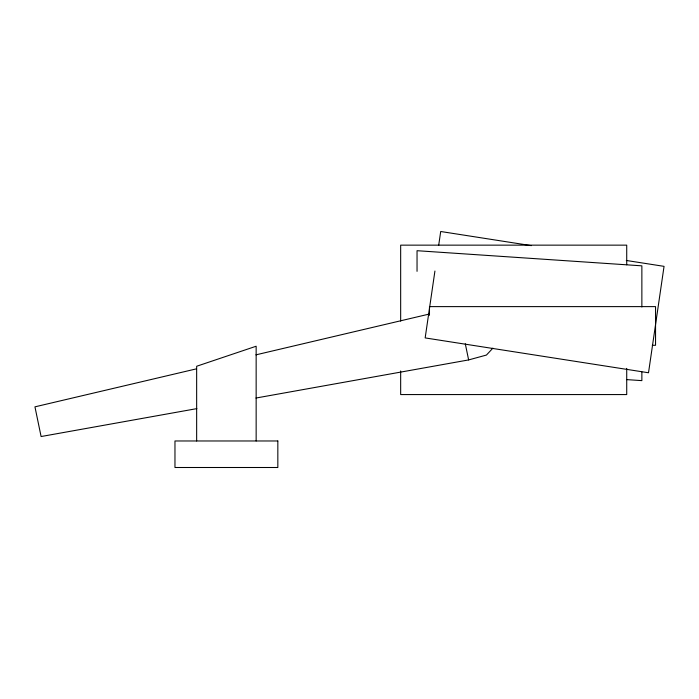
<?xml version="1.0" encoding="UTF-8"?>
<svg xmlns="http://www.w3.org/2000/svg" width="699" height="699" viewBox="0 0 699 699"><rect width="100%" height="100%" fill="white"/><g stroke="black" fill="none" stroke-linecap="round" stroke-linejoin="round"><path stroke-width="1.05" d="M434.927 271.037L425.167 337.914L648.515 372.768L664.05 266.354L626.287 260.465M438.675 245.393L440.702 231.5L531.336 245.646M492.9 348.154L486.434 355.057L468.636 359.924L255.948 398.037M196.419 368.854L34.95 406.844L41.101 436.534L196.865 408.618M255.913 354.856L429.072 314.104M652.272 345.289L655.548 345.289L655.548 306.616L429.483 306.616L429.483 315.301M626.654 379.609L641.865 380.632L641.865 371.964M465.289 343.751L468.636 359.924M641.865 306.992L641.865 265.838L417.041 250.705L417.041 271.343M626.723 264.781L626.723 245.148L400.667 245.148L400.667 321.121M626.723 368.39L626.723 394.568L400.667 394.568L400.667 370.986M256.149 440.973L256.149 346.232L196.655 366.259L196.655 440.973M277.835 440.973L174.968 440.973L174.968 467.5L277.835 467.5L277.835 440.973"/></g></svg>
